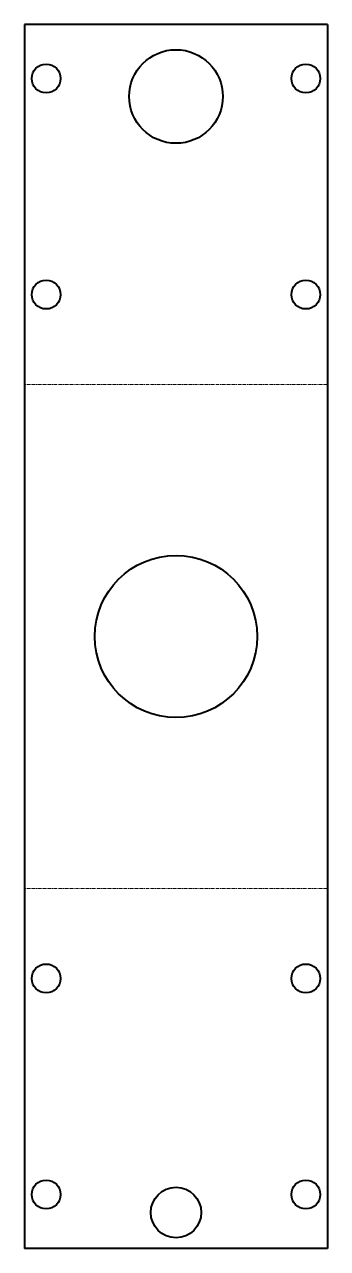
# Model space of a CAD drawing. Header units: inches. Extents: x -21 to 21, y -170 to 0.
import ezdxf

# ---------------------------------------------------------------- set-up
doc = ezdxf.new("R2010")
doc.units = ezdxf.units.IN
doc.header["$MEASUREMENT"] = 0
doc.linetypes.add('CENTER', pattern=[0.72, 0.45, -0.09, 0.09, -0.09])
doc.layers.add('SHEETMETAL_BEND_LINES_DOWN', color=7, linetype='CENTER', lineweight=13)
doc.layers.add('Visible', color=7, linetype='Continuous', lineweight=40)

msp = doc.modelspace()

# ---------------------------------------------------------------- linework, layer by layer
at = {"layer": 'SHEETMETAL_BEND_LINES_DOWN'}
for p, q in [((21, -49.99), (-21, -49.99)), ((21, -119.96), (-21, -119.96))]:
    msp.add_line(p, q, dxfattribs=at)
at = {"layer": 'Visible'}
for p, q in [((-21, 0), (-21, -169.95)), ((21, 0), (-21, 0)), ((21, 0), (21, -169.95)), ((21, -169.95), (-21, -169.95))]:
    msp.add_line(p, q, dxfattribs=at)
for centre, radius in [((0, -10), 6.5), ((-18, -7.5), 2), ((18, -7.5), 2), ((-18, -37.5), 2), ((18, -37.5), 2), ((0, -84.97), 11.25), ((-18, -132.45), 2), ((18, -132.45), 2), ((-18, -162.45), 2), ((0, -164.95), 3.5), ((18, -162.45), 2)]:
    msp.add_circle(centre, radius, dxfattribs=at)

doc.saveas('drawing.dxf')
